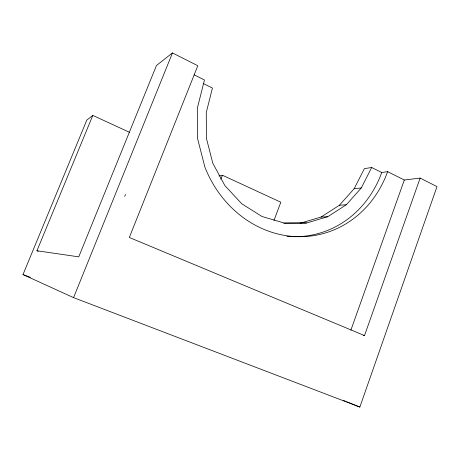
<?xml version="1.0" encoding="UTF-8"?>
<svg xmlns="http://www.w3.org/2000/svg" width="460" height="460" viewBox="0 0 460 460"><rect width="100%" height="100%" fill="white"/><g stroke="black" fill="none" stroke-linecap="round" stroke-linejoin="round"><path stroke-width="0.69" d="M129.703 132.411L92.811 115.391L86.808 120.112L23 274.574L73.566 297.631L359.852 407.065L437 186.611L420.147 178.089L404.311 180.009L387.613 171.649L381.737 172.5A108.186 97.284 77.6 0 1 286.902 236.336M363.147 335.254L364.516 335.576L420.147 178.089M350.871 330.194L404.311 180.009M273.964 220.489L280.824 202.216L222.467 175.248L218.971 175.996M124.7 196.374L125.476 194.448M73.566 297.631L172.465 52.934L197.811 65.745L129.323 237.481L364.516 335.576M38.289 251.286L36.955 250.757L92.811 115.391M283.757 223.232L306.55 223.002L327.738 216.717L346.363 204.729L361.296 187.939L371.691 167.492L381.737 172.5M300.144 223.238L321.028 217.057L339.388 205.269L354.119 188.761L364.377 168.653L371.691 167.492M172.465 52.934L156.48 65.464L78.74 256.858L36.955 250.757M354.119 188.761L361.296 187.939M339.388 205.269L346.363 204.729M321.028 217.057L327.738 216.717M306.55 223.002L284.136 222.996L262.01 216.499L241.759 203.786L224.905 185.61L212.79 163.214L206.402 138.218L206.275 112.516L212.428 88.061L203.153 83.432M23 274.574L30.371 277.403M343.275 400.338L345.264 401.149M346.593 401.683L359.852 407.065M194.183 74.836L204.458 79.977L197.305 108.301L197.449 138.103L204.884 167.06A109.693 98.411 77.7 0 0 297.614 236.676A109.693 98.411 77.7 0 0 387.613 171.649M222.467 175.248A36.668 34.563 73.8 0 1 220.702 179.112"/></g></svg>
